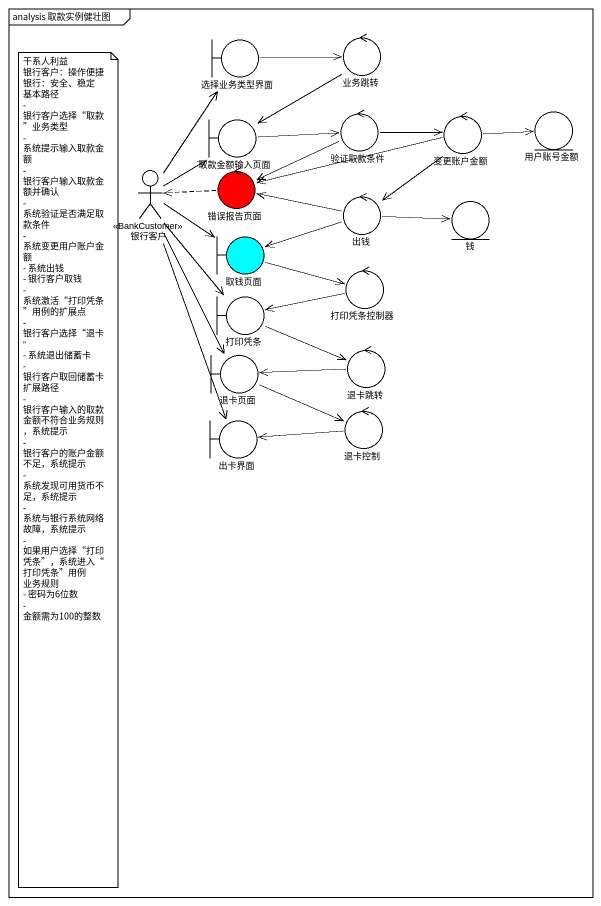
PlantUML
@startuml
mainframe analysis 取款实例健壮图
boundary 选择业务类型界面
control 业务跳转
boundary 取款金额输入页面
control 验证取款条件
control 变更账户金额
entity 用户账号金额
actor 银行客户 <<BankCustomer>>
control 错误报告页面 #FF0000
control 出钱
entity 钱
boundary 取钱页面 #00FFFF
boundary 打印凭条
control 打印凭条控制器
boundary 退卡页面
control 退卡跳转
control 退卡控制
boundary 出卡界面
选择业务类型界面 -right-> 业务跳转
业务跳转 --> 取款金额输入页面
取款金额输入页面 -right-> 验证取款条件
验证取款条件 -right-> 变更账户金额
验证取款条件 -left-> 错误报告页面
变更账户金额 -right-> 用户账号金额
变更账户金额 -left-> 错误报告页面
变更账户金额 --> 出钱
银行客户 -up-> 选择业务类型界面
银行客户 -up-> 取款金额输入页面
银行客户 -right-> 取钱页面
银行客户 --> 打印凭条
银行客户 --> 退卡页面
银行客户 --> 出卡界面
错误报告页面 .left.> 银行客户
出钱 -left-> 错误报告页面
出钱 -right-> 钱
出钱 -left-> 取钱页面
取钱页面 -right-> 打印凭条控制器
打印凭条 -right-> 退卡跳转
打印凭条控制器 -left-> 打印凭条
退卡页面 -right-> 退卡控制
退卡跳转 -left-> 退卡页面
退卡控制 -left-> 出卡界面
note as N1
  干系人利益
  银行客户：操作便捷
  银行：安全、稳定
  基本路径
  - 银行客户选择“取款”业务类型
  - 系统提示输入取款金额
  - 银行客户输入取款金额并确认
  - 系统验证是否满足取款条件
  - 系统变更用户账户金额
  - 系统出钱
  - 银行客户取钱
  - 系统激活“打印凭条”用例的扩展点
  - 银行客户选择“退卡”
  - 系统退出储蓄卡
  - 银行客户取回储蓄卡
  扩展路径
  - 银行客户输入的取款金额不符合业务规则，系统提示
  - 银行客户的账户金额不足，系统提示
  - 系统发现可用货币不足，系统提示
  - 系统与银行系统网络故障，系统提示
  - 如果用户选择“打印凭条”，系统进入“打印凭条”用例
  业务规则
  - 密码为6位数
  - 金额需为100的整数
end note
@enduml
